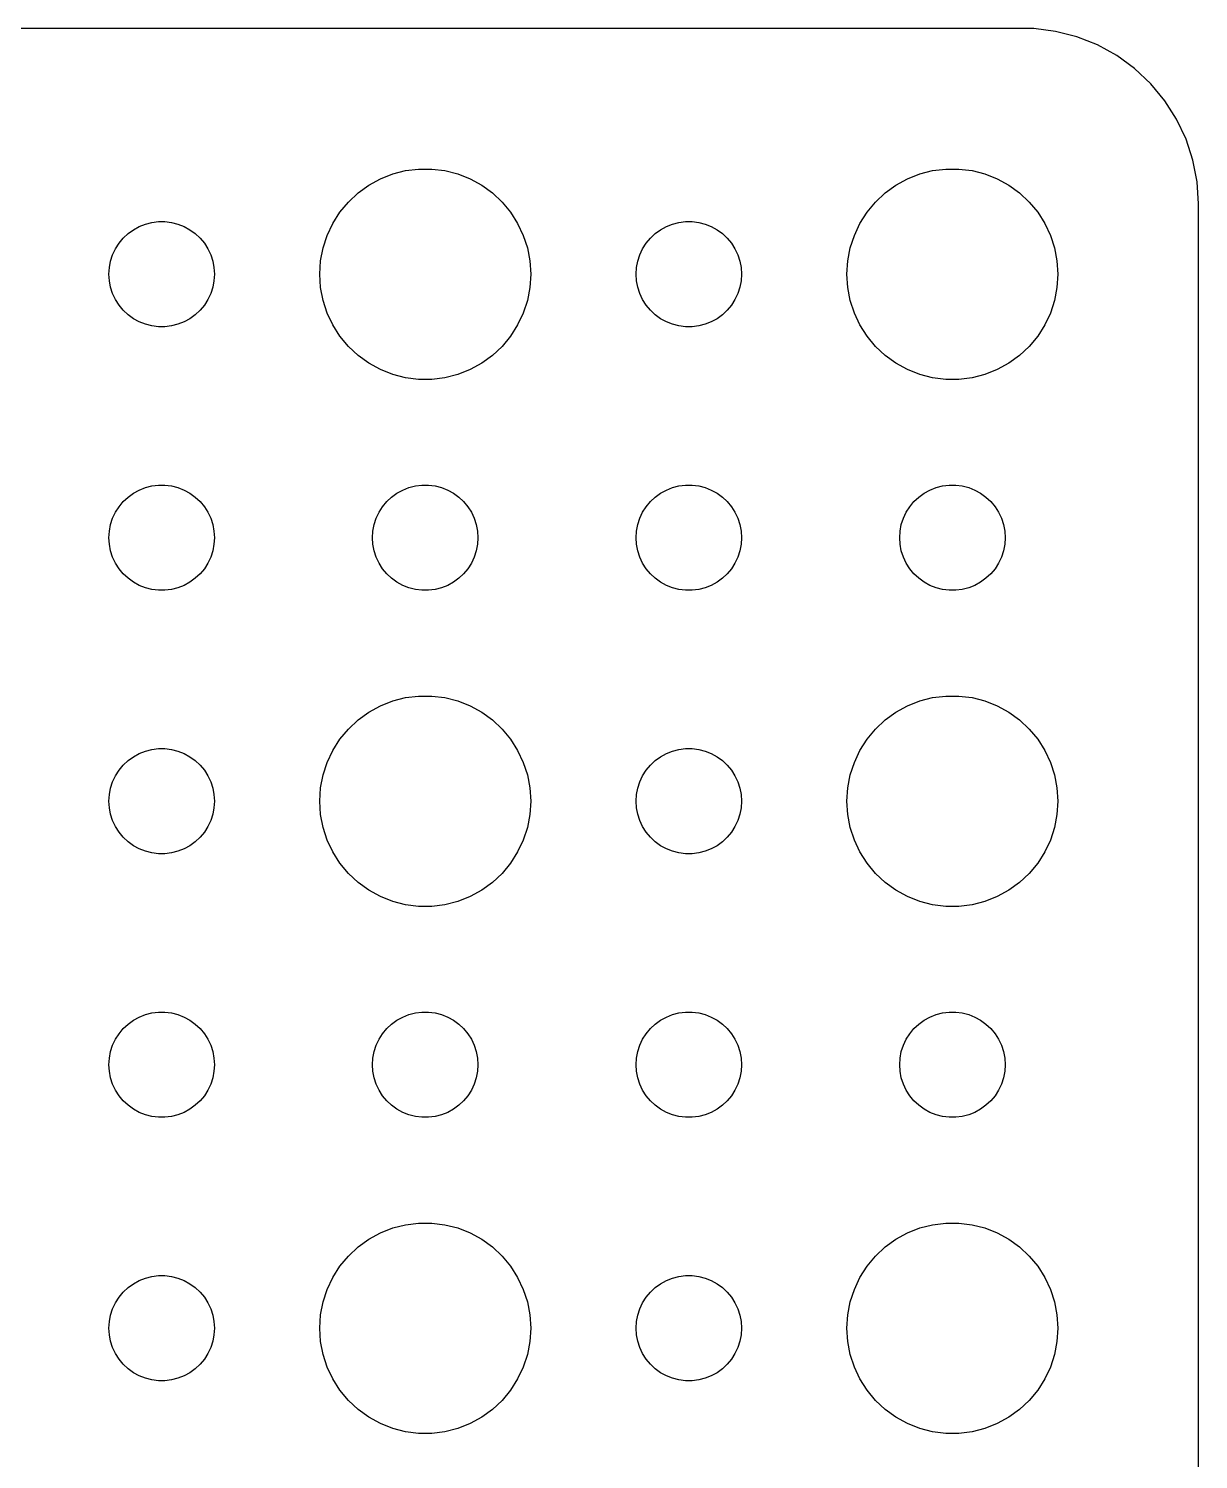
# Model space of a CAD drawing. Header units: metres. Extents: x -134 to 134, y -37 to 37.
# Drawn here: x 101.21 to 134.5, y -3.73 to 36.99 of the extents above; entities that cross this region are included whole.
import ezdxf

# ---------------------------------------------------------------- set-up
doc = ezdxf.new("R2010")
doc.units = ezdxf.units.M

msp = doc.modelspace()

# ---------------------------------------------------------------- linework, layer by layer
for p, q in [((129.814, 36.9901), (-129.814, 36.9901)), ((130.437, 36.9114), (129.814, 36.9901)), ((131.045, 36.7553), (130.437, 36.9114)), ((131.629, 36.5241), (131.045, 36.7553)), ((132.179, 36.2216), (131.629, 36.5241)), ((132.687, 35.8526), (132.179, 36.2216)), ((133.145, 35.4227), (132.687, 35.8526)), ((133.545, 34.9389), (133.145, 35.4227)), ((133.882, 34.4088), (133.545, 34.9389)), ((134.149, 33.8406), (133.882, 34.4088)), ((134.343, 33.2434), (134.149, 33.8406)), ((111.938, 32.9469), (112.312, 32.9941)), ((112.312, 32.9941), (112.688, 32.9941)), ((112.688, 32.9941), (113.062, 32.9469)), ((126.938, 32.9469), (127.312, 32.9941)), ((127.312, 32.9941), (127.688, 32.9941)), ((127.688, 32.9941), (128.062, 32.9469)), ((134.461, 32.6267), (134.343, 33.2434)), ((110.893, 32.533), (111.223, 32.7145)), ((111.223, 32.7145), (111.573, 32.8532)), ((111.573, 32.8532), (111.938, 32.9469)), ((113.062, 32.9469), (113.427, 32.8532)), ((113.427, 32.8532), (113.777, 32.7145)), ((113.777, 32.7145), (114.107, 32.533)), ((125.893, 32.533), (126.223, 32.7145)), ((126.223, 32.7145), (126.573, 32.8532)), ((126.573, 32.8532), (126.938, 32.9469)), ((128.062, 32.9469), (128.427, 32.8532)), ((128.427, 32.8532), (128.777, 32.7145)), ((128.777, 32.7145), (129.107, 32.533)), ((134.5, 32), (134.461, 32.6267)), ((110.313, 32.0536), (110.588, 32.3115)), ((110.588, 32.3115), (110.893, 32.533)), ((114.107, 32.533), (114.412, 32.3115)), ((114.412, 32.3115), (114.687, 32.0536)), ((125.313, 32.0536), (125.588, 32.3115)), ((125.588, 32.3115), (125.893, 32.533)), ((129.107, 32.533), (129.412, 32.3115)), ((129.412, 32.3115), (129.687, 32.0536)), ((110.073, 31.7634), (110.313, 32.0536)), ((114.687, 32.0536), (114.927, 31.7634)), ((125.073, 31.7634), (125.313, 32.0536)), ((129.687, 32.0536), (129.927, 31.7634)), ((134.5, -32), (134.5, 32)), ((104.361, 31.3572), (104.536, 31.4266)), ((104.536, 31.4266), (104.719, 31.4734)), ((104.719, 31.4734), (104.906, 31.497)), ((104.906, 31.497), (105.094, 31.497)), ((105.094, 31.497), (105.281, 31.4734)), ((105.281, 31.4734), (105.464, 31.4266)), ((105.464, 31.4266), (105.639, 31.3572)), ((109.711, 31.1044), (109.871, 31.4453)), ((109.871, 31.4453), (110.073, 31.7634)), ((114.927, 31.7634), (115.129, 31.4453)), ((115.129, 31.4453), (115.289, 31.1044)), ((119.361, 31.3572), (119.536, 31.4266)), ((119.536, 31.4266), (119.719, 31.4734)), ((119.719, 31.4734), (119.906, 31.497)), ((119.906, 31.497), (120.094, 31.497)), ((120.094, 31.497), (120.281, 31.4734)), ((120.281, 31.4734), (120.464, 31.4266)), ((120.464, 31.4266), (120.639, 31.3572)), ((124.711, 31.1044), (124.871, 31.4453)), ((124.871, 31.4453), (125.073, 31.7634)), ((129.927, 31.7634), (130.129, 31.4453)), ((130.129, 31.4453), (130.289, 31.1044)), ((103.786, 30.8817), (103.907, 31.0268)), ((103.907, 31.0268), (104.044, 31.1558)), ((104.044, 31.1558), (104.196, 31.2665)), ((104.196, 31.2665), (104.361, 31.3572)), ((105.639, 31.3572), (105.804, 31.2665)), ((105.804, 31.2665), (105.956, 31.1558)), ((105.956, 31.1558), (106.093, 31.0268)), ((106.093, 31.0268), (106.214, 30.8817)), ((109.594, 30.7461), (109.711, 31.1044)), ((115.289, 31.1044), (115.406, 30.7461)), ((118.786, 30.8817), (118.907, 31.0268)), ((118.907, 31.0268), (119.044, 31.1558)), ((119.044, 31.1558), (119.196, 31.2665)), ((119.196, 31.2665), (119.361, 31.3572)), ((120.639, 31.3572), (120.804, 31.2665)), ((120.804, 31.2665), (120.956, 31.1558)), ((120.956, 31.1558), (121.093, 31.0268)), ((121.093, 31.0268), (121.214, 30.8817)), ((124.594, 30.7461), (124.711, 31.1044)), ((130.289, 31.1044), (130.406, 30.7461)), ((103.547, 30.373), (103.605, 30.5522)), ((103.605, 30.5522), (103.686, 30.7226)), ((103.686, 30.7226), (103.786, 30.8817)), ((106.214, 30.8817), (106.314, 30.7226)), ((106.314, 30.7226), (106.395, 30.5522)), ((106.395, 30.5522), (106.453, 30.373)), ((109.524, 30.376), (109.594, 30.7461)), ((115.406, 30.7461), (115.476, 30.376)), ((118.547, 30.373), (118.605, 30.5522)), ((118.605, 30.5522), (118.686, 30.7226)), ((118.686, 30.7226), (118.786, 30.8817)), ((121.214, 30.8817), (121.314, 30.7226)), ((121.314, 30.7226), (121.395, 30.5522)), ((121.395, 30.5522), (121.453, 30.373)), ((124.524, 30.376), (124.594, 30.7461)), ((130.406, 30.7461), (130.476, 30.376)), ((103.5, 30), (103.512, 30.188)), ((103.512, 30.188), (103.547, 30.373)), ((106.453, 30.373), (106.488, 30.188)), ((106.488, 30.188), (106.5, 30)), ((109.5, 30), (109.524, 30.376)), ((115.476, 30.376), (115.5, 30)), ((118.5, 30), (118.512, 30.188)), ((118.512, 30.188), (118.547, 30.373)), ((121.453, 30.373), (121.488, 30.188)), ((121.488, 30.188), (121.5, 30)), ((124.5, 30), (124.524, 30.376)), ((130.476, 30.376), (130.5, 30)), ((103.512, 29.812), (103.5, 30)), ((103.547, 29.627), (103.512, 29.812)), ((106.488, 29.812), (106.453, 29.627)), ((106.5, 30), (106.488, 29.812)), ((109.524, 29.624), (109.5, 30)), ((115.5, 30), (115.476, 29.624)), ((118.512, 29.812), (118.5, 30)), ((118.547, 29.627), (118.512, 29.812)), ((121.488, 29.812), (121.453, 29.627)), ((121.5, 30), (121.488, 29.812)), ((124.524, 29.624), (124.5, 30)), ((130.5, 30), (130.476, 29.624)), ((103.605, 29.4478), (103.547, 29.627)), ((103.686, 29.2774), (103.605, 29.4478)), ((106.395, 29.4478), (106.314, 29.2774)), ((106.453, 29.627), (106.395, 29.4478)), ((109.594, 29.2539), (109.524, 29.624)), ((115.476, 29.624), (115.406, 29.2539)), ((118.605, 29.4478), (118.547, 29.627)), ((118.686, 29.2774), (118.605, 29.4478)), ((121.395, 29.4478), (121.314, 29.2774)), ((121.453, 29.627), (121.395, 29.4478)), ((124.594, 29.2539), (124.524, 29.624)), ((130.476, 29.624), (130.406, 29.2539)), ((103.786, 29.1183), (103.686, 29.2774)), ((103.907, 28.9732), (103.786, 29.1183)), ((104.044, 28.8442), (103.907, 28.9732)), ((106.093, 28.9732), (105.956, 28.8442)), ((106.214, 29.1183), (106.093, 28.9732)), ((106.314, 29.2774), (106.214, 29.1183)), ((109.711, 28.8956), (109.594, 29.2539)), ((115.406, 29.2539), (115.289, 28.8956)), ((118.786, 29.1183), (118.686, 29.2774)), ((118.907, 28.9732), (118.786, 29.1183)), ((119.044, 28.8442), (118.907, 28.9732)), ((121.093, 28.9732), (120.956, 28.8442)), ((121.214, 29.1183), (121.093, 28.9732)), ((121.314, 29.2774), (121.214, 29.1183)), ((124.711, 28.8956), (124.594, 29.2539)), ((130.406, 29.2539), (130.289, 28.8956)), ((104.196, 28.7335), (104.044, 28.8442)), ((104.361, 28.6427), (104.196, 28.7335)), ((104.536, 28.5734), (104.361, 28.6427)), ((104.719, 28.5266), (104.536, 28.5734)), ((104.906, 28.503), (104.719, 28.5266)), ((105.281, 28.5266), (105.094, 28.503)), ((105.464, 28.5734), (105.281, 28.5266)), ((105.639, 28.6427), (105.464, 28.5734)), ((105.804, 28.7335), (105.639, 28.6427)), ((105.956, 28.8442), (105.804, 28.7335)), ((109.871, 28.5547), (109.711, 28.8956)), ((110.073, 28.2366), (109.871, 28.5547)), ((115.129, 28.5547), (114.927, 28.2366)), ((115.289, 28.8956), (115.129, 28.5547)), ((119.196, 28.7335), (119.044, 28.8442)), ((119.361, 28.6427), (119.196, 28.7335)), ((119.536, 28.5734), (119.361, 28.6427)), ((119.719, 28.5266), (119.536, 28.5734)), ((119.906, 28.503), (119.719, 28.5266)), ((120.281, 28.5266), (120.094, 28.503)), ((120.464, 28.5734), (120.281, 28.5266)), ((120.639, 28.6427), (120.464, 28.5734)), ((120.804, 28.7335), (120.639, 28.6427)), ((120.956, 28.8442), (120.804, 28.7335)), ((124.871, 28.5547), (124.711, 28.8956)), ((125.073, 28.2366), (124.871, 28.5547)), ((130.129, 28.5547), (129.927, 28.2366)), ((130.289, 28.8956), (130.129, 28.5547)), ((105.094, 28.503), (104.906, 28.503)), ((110.313, 27.9464), (110.073, 28.2366)), ((114.927, 28.2366), (114.687, 27.9464)), ((120.094, 28.503), (119.906, 28.503)), ((125.313, 27.9464), (125.073, 28.2366)), ((129.927, 28.2366), (129.687, 27.9464)), ((110.588, 27.6884), (110.313, 27.9464)), ((114.687, 27.9464), (114.412, 27.6884)), ((125.588, 27.6884), (125.313, 27.9464)), ((129.687, 27.9464), (129.412, 27.6884)), ((110.893, 27.467), (110.588, 27.6884)), ((111.223, 27.2855), (110.893, 27.467)), ((111.573, 27.1468), (111.223, 27.2855)), ((113.777, 27.2855), (113.427, 27.1468)), ((114.107, 27.467), (113.777, 27.2855)), ((114.412, 27.6884), (114.107, 27.467)), ((125.893, 27.467), (125.588, 27.6884)), ((126.223, 27.2855), (125.893, 27.467)), ((126.573, 27.1468), (126.223, 27.2855)), ((128.777, 27.2855), (128.427, 27.1468)), ((129.107, 27.467), (128.777, 27.2855)), ((129.412, 27.6884), (129.107, 27.467)), ((111.938, 27.0531), (111.573, 27.1468)), ((112.312, 27.0059), (111.938, 27.0531)), ((112.688, 27.0059), (112.312, 27.0059)), ((113.062, 27.0531), (112.688, 27.0059)), ((113.427, 27.1468), (113.062, 27.0531)), ((126.938, 27.0531), (126.573, 27.1468)), ((127.312, 27.0059), (126.938, 27.0531)), ((127.688, 27.0059), (127.312, 27.0059)), ((128.062, 27.0531), (127.688, 27.0059)), ((128.427, 27.1468), (128.062, 27.0531)), ((103.907, 23.5268), (104.044, 23.6558)), ((104.044, 23.6558), (104.196, 23.7665)), ((104.196, 23.7665), (104.361, 23.8572)), ((104.361, 23.8572), (104.536, 23.9266)), ((104.536, 23.9266), (104.719, 23.9734)), ((104.719, 23.9734), (104.906, 23.997)), ((104.906, 23.997), (105.094, 23.997)), ((105.094, 23.997), (105.281, 23.9734)), ((105.281, 23.9734), (105.464, 23.9266)), ((105.464, 23.9266), (105.639, 23.8572)), ((105.639, 23.8572), (105.804, 23.7665)), ((105.804, 23.7665), (105.956, 23.6558)), ((105.956, 23.6558), (106.093, 23.5268)), ((111.407, 23.5268), (111.544, 23.6558)), ((111.544, 23.6558), (111.696, 23.7665)), ((111.696, 23.7665), (111.861, 23.8572)), ((111.861, 23.8572), (112.036, 23.9266)), ((112.036, 23.9266), (112.219, 23.9734)), ((112.219, 23.9734), (112.406, 23.997)), ((112.406, 23.997), (112.594, 23.997)), ((112.594, 23.997), (112.781, 23.9734)), ((112.781, 23.9734), (112.964, 23.9266)), ((112.964, 23.9266), (113.139, 23.8572)), ((113.139, 23.8572), (113.304, 23.7665)), ((113.304, 23.7665), (113.456, 23.6558)), ((113.456, 23.6558), (113.593, 23.5268)), ((118.907, 23.5268), (119.044, 23.6558)), ((119.044, 23.6558), (119.196, 23.7665)), ((119.196, 23.7665), (119.361, 23.8572)), ((119.361, 23.8572), (119.536, 23.9266)), ((119.536, 23.9266), (119.719, 23.9734)), ((119.719, 23.9734), (119.906, 23.997)), ((119.906, 23.997), (120.094, 23.997)), ((120.094, 23.997), (120.281, 23.9734)), ((120.281, 23.9734), (120.464, 23.9266)), ((120.464, 23.9266), (120.639, 23.8572)), ((120.639, 23.8572), (120.804, 23.7665)), ((120.804, 23.7665), (120.956, 23.6558)), ((120.956, 23.6558), (121.093, 23.5268)), ((126.407, 23.5268), (126.544, 23.6558)), ((126.544, 23.6558), (126.696, 23.7665)), ((126.696, 23.7665), (126.861, 23.8572)), ((126.861, 23.8572), (127.036, 23.9266)), ((127.036, 23.9266), (127.219, 23.9734)), ((127.219, 23.9734), (127.406, 23.997)), ((127.406, 23.997), (127.594, 23.997)), ((127.594, 23.997), (127.781, 23.9734)), ((127.781, 23.9734), (127.964, 23.9266)), ((127.964, 23.9266), (128.139, 23.8572)), ((128.139, 23.8572), (128.304, 23.7665)), ((128.304, 23.7665), (128.456, 23.6558)), ((128.456, 23.6558), (128.593, 23.5268)), ((103.605, 23.0522), (103.686, 23.2226)), ((103.686, 23.2226), (103.786, 23.3817)), ((103.786, 23.3817), (103.907, 23.5268)), ((106.093, 23.5268), (106.214, 23.3817)), ((106.214, 23.3817), (106.314, 23.2226)), ((106.314, 23.2226), (106.395, 23.0522)), ((111.105, 23.0522), (111.186, 23.2226)), ((111.186, 23.2226), (111.286, 23.3817)), ((111.286, 23.3817), (111.407, 23.5268)), ((113.593, 23.5268), (113.714, 23.3817)), ((113.714, 23.3817), (113.814, 23.2226)), ((113.814, 23.2226), (113.895, 23.0522)), ((118.605, 23.0522), (118.686, 23.2226)), ((118.686, 23.2226), (118.786, 23.3817)), ((118.786, 23.3817), (118.907, 23.5268)), ((121.093, 23.5268), (121.214, 23.3817)), ((121.214, 23.3817), (121.314, 23.2226)), ((121.314, 23.2226), (121.395, 23.0522)), ((126.105, 23.0522), (126.186, 23.2226)), ((126.186, 23.2226), (126.286, 23.3817)), ((126.286, 23.3817), (126.407, 23.5268)), ((128.593, 23.5268), (128.714, 23.3817)), ((128.714, 23.3817), (128.814, 23.2226)), ((128.814, 23.2226), (128.895, 23.0522)), ((103.512, 22.688), (103.547, 22.873)), ((103.547, 22.873), (103.605, 23.0522)), ((106.395, 23.0522), (106.453, 22.873)), ((106.453, 22.873), (106.488, 22.688)), ((111.012, 22.688), (111.047, 22.873)), ((111.047, 22.873), (111.105, 23.0522)), ((113.895, 23.0522), (113.953, 22.873)), ((113.953, 22.873), (113.988, 22.688)), ((118.512, 22.688), (118.547, 22.873)), ((118.547, 22.873), (118.605, 23.0522)), ((121.395, 23.0522), (121.453, 22.873)), ((121.453, 22.873), (121.488, 22.688)), ((126.012, 22.688), (126.047, 22.873)), ((126.047, 22.873), (126.105, 23.0522)), ((128.895, 23.0522), (128.953, 22.873)), ((128.953, 22.873), (128.988, 22.688)), ((103.5, 22.5), (103.512, 22.688)), ((103.512, 22.312), (103.5, 22.5)), ((106.488, 22.688), (106.5, 22.5)), ((106.5, 22.5), (106.488, 22.312)), ((111, 22.5), (111.012, 22.688)), ((111.012, 22.312), (111, 22.5)), ((113.988, 22.688), (114, 22.5)), ((114, 22.5), (113.988, 22.312)), ((118.5, 22.5), (118.512, 22.688)), ((118.512, 22.312), (118.5, 22.5)), ((121.488, 22.688), (121.5, 22.5)), ((121.5, 22.5), (121.488, 22.312)), ((126, 22.5), (126.012, 22.688)), ((126.012, 22.312), (126, 22.5)), ((128.988, 22.688), (129, 22.5)), ((129, 22.5), (128.988, 22.312)), ((103.547, 22.127), (103.512, 22.312)), ((103.605, 21.9478), (103.547, 22.127)), ((106.453, 22.127), (106.395, 21.9478)), ((106.488, 22.312), (106.453, 22.127)), ((111.047, 22.127), (111.012, 22.312)), ((111.105, 21.9478), (111.047, 22.127)), ((113.953, 22.127), (113.895, 21.9478)), ((113.988, 22.312), (113.953, 22.127)), ((118.547, 22.127), (118.512, 22.312)), ((118.605, 21.9478), (118.547, 22.127)), ((121.453, 22.127), (121.395, 21.9478)), ((121.488, 22.312), (121.453, 22.127)), ((126.047, 22.127), (126.012, 22.312)), ((126.105, 21.9478), (126.047, 22.127)), ((128.953, 22.127), (128.895, 21.9478)), ((128.988, 22.312), (128.953, 22.127)), ((103.686, 21.7774), (103.605, 21.9478)), ((103.786, 21.6183), (103.686, 21.7774)), ((103.907, 21.4732), (103.786, 21.6183)), ((106.214, 21.6183), (106.093, 21.4732)), ((106.314, 21.7774), (106.214, 21.6183)), ((106.395, 21.9478), (106.314, 21.7774)), ((111.186, 21.7774), (111.105, 21.9478)), ((111.286, 21.6183), (111.186, 21.7774)), ((111.407, 21.4732), (111.286, 21.6183)), ((113.714, 21.6183), (113.593, 21.4732)), ((113.814, 21.7774), (113.714, 21.6183)), ((113.895, 21.9478), (113.814, 21.7774)), ((118.686, 21.7774), (118.605, 21.9478)), ((118.786, 21.6183), (118.686, 21.7774)), ((118.907, 21.4732), (118.786, 21.6183)), ((121.214, 21.6183), (121.093, 21.4732)), ((121.314, 21.7774), (121.214, 21.6183)), ((121.395, 21.9478), (121.314, 21.7774)), ((126.186, 21.7774), (126.105, 21.9478)), ((126.286, 21.6183), (126.186, 21.7774)), ((126.407, 21.4732), (126.286, 21.6183)), ((128.714, 21.6183), (128.593, 21.4732)), ((128.814, 21.7774), (128.714, 21.6183)), ((128.895, 21.9478), (128.814, 21.7774)), ((104.044, 21.3442), (103.907, 21.4732)), ((104.196, 21.2335), (104.044, 21.3442)), ((104.361, 21.1427), (104.196, 21.2335)), ((105.804, 21.2335), (105.639, 21.1427)), ((105.956, 21.3442), (105.804, 21.2335)), ((106.093, 21.4732), (105.956, 21.3442)), ((111.544, 21.3442), (111.407, 21.4732)), ((111.696, 21.2335), (111.544, 21.3442)), ((111.861, 21.1427), (111.696, 21.2335)), ((113.304, 21.2335), (113.139, 21.1427)), ((113.456, 21.3442), (113.304, 21.2335)), ((113.593, 21.4732), (113.456, 21.3442)), ((119.044, 21.3442), (118.907, 21.4732)), ((119.196, 21.2335), (119.044, 21.3442)), ((119.361, 21.1427), (119.196, 21.2335)), ((120.804, 21.2335), (120.639, 21.1427)), ((120.956, 21.3442), (120.804, 21.2335)), ((121.093, 21.4732), (120.956, 21.3442)), ((126.544, 21.3442), (126.407, 21.4732)), ((126.696, 21.2335), (126.544, 21.3442)), ((126.861, 21.1427), (126.696, 21.2335)), ((128.304, 21.2335), (128.139, 21.1427)), ((128.456, 21.3442), (128.304, 21.2335)), ((128.593, 21.4732), (128.456, 21.3442)), ((104.536, 21.0734), (104.361, 21.1427)), ((104.719, 21.0266), (104.536, 21.0734)), ((104.906, 21.003), (104.719, 21.0266)), ((105.094, 21.003), (104.906, 21.003)), ((105.281, 21.0266), (105.094, 21.003)), ((105.464, 21.0734), (105.281, 21.0266)), ((105.639, 21.1427), (105.464, 21.0734)), ((112.036, 21.0734), (111.861, 21.1427)), ((112.219, 21.0266), (112.036, 21.0734)), ((112.406, 21.003), (112.219, 21.0266)), ((112.594, 21.003), (112.406, 21.003)), ((112.781, 21.0266), (112.594, 21.003)), ((112.964, 21.0734), (112.781, 21.0266)), ((113.139, 21.1427), (112.964, 21.0734)), ((119.536, 21.0734), (119.361, 21.1427)), ((119.719, 21.0266), (119.536, 21.0734)), ((119.906, 21.003), (119.719, 21.0266)), ((120.094, 21.003), (119.906, 21.003)), ((120.281, 21.0266), (120.094, 21.003)), ((120.464, 21.0734), (120.281, 21.0266)), ((120.639, 21.1427), (120.464, 21.0734)), ((127.036, 21.0734), (126.861, 21.1427)), ((127.219, 21.0266), (127.036, 21.0734)), ((127.406, 21.003), (127.219, 21.0266)), ((127.594, 21.003), (127.406, 21.003)), ((127.781, 21.0266), (127.594, 21.003)), ((127.964, 21.0734), (127.781, 21.0266)), ((128.139, 21.1427), (127.964, 21.0734)), ((111.573, 17.8532), (111.938, 17.9469)), ((111.938, 17.9469), (112.312, 17.9941)), ((112.312, 17.9941), (112.688, 17.9941)), ((112.688, 17.9941), (113.062, 17.9469)), ((113.062, 17.9469), (113.427, 17.8532)), ((126.573, 17.8532), (126.938, 17.9469)), ((126.938, 17.9469), (127.312, 17.9941)), ((127.312, 17.9941), (127.688, 17.9941)), ((127.688, 17.9941), (128.062, 17.9469)), ((128.062, 17.9469), (128.427, 17.8532)), ((110.588, 17.3115), (110.893, 17.533)), ((110.893, 17.533), (111.223, 17.7145)), ((111.223, 17.7145), (111.573, 17.8532)), ((113.427, 17.8532), (113.777, 17.7145)), ((113.777, 17.7145), (114.107, 17.533)), ((114.107, 17.533), (114.412, 17.3115)), ((125.588, 17.3115), (125.893, 17.533)), ((125.893, 17.533), (126.223, 17.7145)), ((126.223, 17.7145), (126.573, 17.8532)), ((128.427, 17.8532), (128.777, 17.7145)), ((128.777, 17.7145), (129.107, 17.533)), ((129.107, 17.533), (129.412, 17.3115)), ((110.313, 17.0536), (110.588, 17.3115)), ((114.412, 17.3115), (114.687, 17.0536)), ((125.313, 17.0536), (125.588, 17.3115)), ((129.412, 17.3115), (129.687, 17.0536)), ((109.871, 16.4453), (110.073, 16.7634)), ((110.073, 16.7634), (110.313, 17.0536)), ((114.687, 17.0536), (114.927, 16.7634)), ((114.927, 16.7634), (115.129, 16.4453)), ((124.871, 16.4453), (125.073, 16.7634)), ((125.073, 16.7634), (125.313, 17.0536)), ((129.687, 17.0536), (129.927, 16.7634)), ((129.927, 16.7634), (130.129, 16.4453)), ((104.196, 16.2665), (104.361, 16.3572)), ((104.361, 16.3572), (104.536, 16.4266)), ((104.536, 16.4266), (104.719, 16.4734)), ((104.719, 16.4734), (104.906, 16.497)), ((104.906, 16.497), (105.094, 16.497)), ((105.094, 16.497), (105.281, 16.4734)), ((105.281, 16.4734), (105.464, 16.4266)), ((105.464, 16.4266), (105.639, 16.3572)), ((105.639, 16.3572), (105.804, 16.2665)), ((109.711, 16.1044), (109.871, 16.4453)), ((115.129, 16.4453), (115.289, 16.1044)), ((119.196, 16.2665), (119.361, 16.3572)), ((119.361, 16.3572), (119.536, 16.4266)), ((119.536, 16.4266), (119.719, 16.4734)), ((119.719, 16.4734), (119.906, 16.497)), ((119.906, 16.497), (120.094, 16.497)), ((120.094, 16.497), (120.281, 16.4734)), ((120.281, 16.4734), (120.464, 16.4266)), ((120.464, 16.4266), (120.639, 16.3572)), ((120.639, 16.3572), (120.804, 16.2665)), ((124.711, 16.1044), (124.871, 16.4453)), ((130.129, 16.4453), (130.289, 16.1044)), ((103.786, 15.8817), (103.907, 16.0268)), ((103.907, 16.0268), (104.044, 16.1558)), ((104.044, 16.1558), (104.196, 16.2665)), ((105.804, 16.2665), (105.956, 16.1558)), ((105.956, 16.1558), (106.093, 16.0268)), ((106.093, 16.0268), (106.214, 15.8817)), ((109.594, 15.7461), (109.711, 16.1044)), ((115.289, 16.1044), (115.406, 15.7461)), ((118.786, 15.8817), (118.907, 16.0268)), ((118.907, 16.0268), (119.044, 16.1558)), ((119.044, 16.1558), (119.196, 16.2665)), ((120.804, 16.2665), (120.956, 16.1558)), ((120.956, 16.1558), (121.093, 16.0268)), ((121.093, 16.0268), (121.214, 15.8817)), ((124.594, 15.7461), (124.711, 16.1044)), ((130.289, 16.1044), (130.406, 15.7461)), ((103.547, 15.373), (103.605, 15.5522)), ((103.605, 15.5522), (103.686, 15.7226)), ((103.686, 15.7226), (103.786, 15.8817)), ((106.214, 15.8817), (106.314, 15.7226)), ((106.314, 15.7226), (106.395, 15.5522)), ((106.395, 15.5522), (106.453, 15.373)), ((109.524, 15.376), (109.594, 15.7461)), ((115.406, 15.7461), (115.476, 15.376)), ((118.547, 15.373), (118.605, 15.5522)), ((118.605, 15.5522), (118.686, 15.7226)), ((118.686, 15.7226), (118.786, 15.8817)), ((121.214, 15.8817), (121.314, 15.7226)), ((121.314, 15.7226), (121.395, 15.5522)), ((121.395, 15.5522), (121.453, 15.373)), ((124.524, 15.376), (124.594, 15.7461)), ((130.406, 15.7461), (130.476, 15.376)), ((103.5, 15), (103.512, 15.188)), ((103.512, 15.188), (103.547, 15.373)), ((106.453, 15.373), (106.488, 15.188)), ((106.488, 15.188), (106.5, 15)), ((109.5, 15), (109.524, 15.376)), ((115.476, 15.376), (115.5, 15)), ((118.5, 15), (118.512, 15.188)), ((118.512, 15.188), (118.547, 15.373)), ((121.453, 15.373), (121.488, 15.188)), ((121.488, 15.188), (121.5, 15)), ((124.5, 15), (124.524, 15.376)), ((130.476, 15.376), (130.5, 15)), ((103.512, 14.812), (103.5, 15)), ((103.547, 14.627), (103.512, 14.812)), ((106.488, 14.812), (106.453, 14.627)), ((106.5, 15), (106.488, 14.812)), ((109.524, 14.624), (109.5, 15)), ((115.5, 15), (115.476, 14.624)), ((118.512, 14.812), (118.5, 15)), ((118.547, 14.627), (118.512, 14.812)), ((121.488, 14.812), (121.453, 14.627)), ((121.5, 15), (121.488, 14.812)), ((124.524, 14.624), (124.5, 15)), ((130.5, 15), (130.476, 14.624)), ((103.605, 14.4478), (103.547, 14.627)), ((103.686, 14.2774), (103.605, 14.4478)), ((103.786, 14.1183), (103.686, 14.2774)), ((106.314, 14.2774), (106.214, 14.1183)), ((106.395, 14.4478), (106.314, 14.2774)), ((106.453, 14.627), (106.395, 14.4478)), ((109.594, 14.2539), (109.524, 14.624)), ((109.711, 13.8956), (109.594, 14.2539)), ((115.406, 14.2539), (115.289, 13.8956)), ((115.476, 14.624), (115.406, 14.2539)), ((118.605, 14.4478), (118.547, 14.627)), ((118.686, 14.2774), (118.605, 14.4478)), ((118.786, 14.1183), (118.686, 14.2774)), ((121.314, 14.2774), (121.214, 14.1183)), ((121.395, 14.4478), (121.314, 14.2774)), ((121.453, 14.627), (121.395, 14.4478)), ((124.594, 14.2539), (124.524, 14.624)), ((124.711, 13.8956), (124.594, 14.2539)), ((130.406, 14.2539), (130.289, 13.8956)), ((130.476, 14.624), (130.406, 14.2539)), ((103.907, 13.9732), (103.786, 14.1183)), ((104.044, 13.8442), (103.907, 13.9732)), ((106.093, 13.9732), (105.956, 13.8442)), ((106.214, 14.1183), (106.093, 13.9732)), ((109.871, 13.5547), (109.711, 13.8956)), ((115.289, 13.8956), (115.129, 13.5547)), ((118.907, 13.9732), (118.786, 14.1183)), ((119.044, 13.8442), (118.907, 13.9732)), ((121.093, 13.9732), (120.956, 13.8442)), ((121.214, 14.1183), (121.093, 13.9732)), ((124.871, 13.5547), (124.711, 13.8956)), ((130.289, 13.8956), (130.129, 13.5547)), ((104.196, 13.7335), (104.044, 13.8442)), ((104.361, 13.6427), (104.196, 13.7335)), ((104.536, 13.5734), (104.361, 13.6427)), ((104.719, 13.5266), (104.536, 13.5734)), ((104.906, 13.5029), (104.719, 13.5266)), ((105.094, 13.5029), (104.906, 13.5029)), ((105.281, 13.5266), (105.094, 13.5029)), ((105.464, 13.5734), (105.281, 13.5266)), ((105.639, 13.6427), (105.464, 13.5734)), ((105.804, 13.7335), (105.639, 13.6427)), ((105.956, 13.8442), (105.804, 13.7335)), ((110.073, 13.2366), (109.871, 13.5547)), ((115.129, 13.5547), (114.927, 13.2366)), ((119.196, 13.7335), (119.044, 13.8442)), ((119.361, 13.6427), (119.196, 13.7335)), ((119.536, 13.5734), (119.361, 13.6427)), ((119.719, 13.5266), (119.536, 13.5734)), ((119.906, 13.5029), (119.719, 13.5266)), ((120.094, 13.5029), (119.906, 13.5029)), ((120.281, 13.5266), (120.094, 13.5029)), ((120.464, 13.5734), (120.281, 13.5266)), ((120.639, 13.6427), (120.464, 13.5734)), ((120.804, 13.7335), (120.639, 13.6427)), ((120.956, 13.8442), (120.804, 13.7335)), ((125.073, 13.2366), (124.871, 13.5547)), ((130.129, 13.5547), (129.927, 13.2366)), ((110.313, 12.9464), (110.073, 13.2366)), ((114.927, 13.2366), (114.687, 12.9464)), ((125.313, 12.9464), (125.073, 13.2366)), ((129.927, 13.2366), (129.687, 12.9464)), ((110.588, 12.6884), (110.313, 12.9464)), ((110.893, 12.467), (110.588, 12.6884)), ((114.412, 12.6884), (114.107, 12.467)), ((114.687, 12.9464), (114.412, 12.6884)), ((125.588, 12.6884), (125.313, 12.9464)), ((125.893, 12.467), (125.588, 12.6884)), ((129.412, 12.6884), (129.107, 12.467)), ((129.687, 12.9464), (129.412, 12.6884)), ((111.223, 12.2855), (110.893, 12.467)), ((111.573, 12.1468), (111.223, 12.2855)), ((113.777, 12.2855), (113.427, 12.1468)), ((114.107, 12.467), (113.777, 12.2855)), ((126.223, 12.2855), (125.893, 12.467)), ((126.573, 12.1468), (126.223, 12.2855)), ((128.777, 12.2855), (128.427, 12.1468)), ((129.107, 12.467), (128.777, 12.2855)), ((111.938, 12.0531), (111.573, 12.1468)), ((112.312, 12.0059), (111.938, 12.0531)), ((112.688, 12.0059), (112.312, 12.0059)), ((113.062, 12.0531), (112.688, 12.0059)), ((113.427, 12.1468), (113.062, 12.0531)), ((126.938, 12.0531), (126.573, 12.1468)), ((127.312, 12.0059), (126.938, 12.0531)), ((127.688, 12.0059), (127.312, 12.0059)), ((128.062, 12.0531), (127.688, 12.0059)), ((128.427, 12.1468), (128.062, 12.0531)), ((104.536, 8.92657), (104.719, 8.97342)), ((104.719, 8.97342), (104.906, 8.99704)), ((104.906, 8.99704), (105.094, 8.99704)), ((105.094, 8.99704), (105.281, 8.97342)), ((105.281, 8.97342), (105.464, 8.92657)), ((112.036, 8.92657), (112.219, 8.97342)), ((112.219, 8.97342), (112.406, 8.99704)), ((112.406, 8.99704), (112.594, 8.99704)), ((112.594, 8.99704), (112.781, 8.97342)), ((112.781, 8.97342), (112.964, 8.92657)), ((119.536, 8.92657), (119.719, 8.97342)), ((119.719, 8.97342), (119.906, 8.99704)), ((119.906, 8.99704), (120.094, 8.99704)), ((120.094, 8.99704), (120.281, 8.97342)), ((120.281, 8.97342), (120.464, 8.92657)), ((127.036, 8.92657), (127.219, 8.97342)), ((127.219, 8.97342), (127.406, 8.99704)), ((127.406, 8.99704), (127.594, 8.99704)), ((127.594, 8.99704), (127.781, 8.97342)), ((127.781, 8.97342), (127.964, 8.92657)), ((103.907, 8.52681), (104.044, 8.65576)), ((104.044, 8.65576), (104.196, 8.76648)), ((104.196, 8.76648), (104.361, 8.85724)), ((104.361, 8.85724), (104.536, 8.92657)), ((105.464, 8.92657), (105.639, 8.85724)), ((105.639, 8.85724), (105.804, 8.76648)), ((105.804, 8.76648), (105.956, 8.65576)), ((105.956, 8.65576), (106.093, 8.52681)), ((111.407, 8.52681), (111.544, 8.65576)), ((111.544, 8.65576), (111.696, 8.76648)), ((111.696, 8.76648), (111.861, 8.85724)), ((111.861, 8.85724), (112.036, 8.92657)), ((112.964, 8.92657), (113.139, 8.85724)), ((113.139, 8.85724), (113.304, 8.76648)), ((113.304, 8.76648), (113.456, 8.65576)), ((113.456, 8.65576), (113.593, 8.52681)), ((118.907, 8.52681), (119.044, 8.65576)), ((119.044, 8.65576), (119.196, 8.76648)), ((119.196, 8.76648), (119.361, 8.85724)), ((119.361, 8.85724), (119.536, 8.92657)), ((120.464, 8.92657), (120.639, 8.85724)), ((120.639, 8.85724), (120.804, 8.76648)), ((120.804, 8.76648), (120.956, 8.65576)), ((120.956, 8.65576), (121.093, 8.52681)), ((126.407, 8.52681), (126.544, 8.65576)), ((126.544, 8.65576), (126.696, 8.76648)), ((126.696, 8.76648), (126.861, 8.85724)), ((126.861, 8.85724), (127.036, 8.92657)), ((127.964, 8.92657), (128.139, 8.85724)), ((128.139, 8.85724), (128.304, 8.76648)), ((128.304, 8.76648), (128.456, 8.65576)), ((128.456, 8.65576), (128.593, 8.52681)), ((103.605, 8.05219), (103.686, 8.22263)), ((103.686, 8.22263), (103.786, 8.38167)), ((103.786, 8.38167), (103.907, 8.52681)), ((106.093, 8.52681), (106.214, 8.38167)), ((106.214, 8.38167), (106.314, 8.22263)), ((106.314, 8.22263), (106.395, 8.05219)), ((111.105, 8.05219), (111.186, 8.22263)), ((111.186, 8.22263), (111.286, 8.38167)), ((111.286, 8.38167), (111.407, 8.52681)), ((113.593, 8.52681), (113.714, 8.38167)), ((113.714, 8.38167), (113.814, 8.22263)), ((113.814, 8.22263), (113.895, 8.05219)), ((118.605, 8.05219), (118.686, 8.22263)), ((118.686, 8.22263), (118.786, 8.38167)), ((118.786, 8.38167), (118.907, 8.52681)), ((121.093, 8.52681), (121.214, 8.38167)), ((121.214, 8.38167), (121.314, 8.22263)), ((121.314, 8.22263), (121.395, 8.05219)), ((126.105, 8.05219), (126.186, 8.22263)), ((126.186, 8.22263), (126.286, 8.38167)), ((126.286, 8.38167), (126.407, 8.52681)), ((128.593, 8.52681), (128.714, 8.38167)), ((128.714, 8.38167), (128.814, 8.22263)), ((128.814, 8.22263), (128.895, 8.05219)), ((103.512, 7.68799), (103.547, 7.87303)), ((103.547, 7.87303), (103.605, 8.05219)), ((106.395, 8.05219), (106.453, 7.87303)), ((106.453, 7.87303), (106.488, 7.68799)), ((111.012, 7.68799), (111.047, 7.87303)), ((111.047, 7.87303), (111.105, 8.05219)), ((113.895, 8.05219), (113.953, 7.87303)), ((113.953, 7.87303), (113.988, 7.68799)), ((118.512, 7.68799), (118.547, 7.87303)), ((118.547, 7.87303), (118.605, 8.05219)), ((121.395, 8.05219), (121.453, 7.87303)), ((121.453, 7.87303), (121.488, 7.68799)), ((126.012, 7.68799), (126.047, 7.87303)), ((126.047, 7.87303), (126.105, 8.05219)), ((128.895, 8.05219), (128.953, 7.87303)), ((128.953, 7.87303), (128.988, 7.68799)), ((103.5, 7.5), (103.512, 7.68799)), ((103.512, 7.312), (103.5, 7.5)), ((106.488, 7.68799), (106.5, 7.5)), ((106.5, 7.5), (106.488, 7.312)), ((111, 7.5), (111.012, 7.68799)), ((111.012, 7.312), (111, 7.5)), ((113.988, 7.68799), (114, 7.5)), ((114, 7.5), (113.988, 7.312)), ((118.5, 7.5), (118.512, 7.68799)), ((118.512, 7.312), (118.5, 7.5)), ((121.488, 7.68799), (121.5, 7.5)), ((121.5, 7.5), (121.488, 7.312)), ((126, 7.5), (126.012, 7.68799)), ((126.012, 7.312), (126, 7.5)), ((128.988, 7.68799), (129, 7.5)), ((129, 7.5), (128.988, 7.312)), ((103.547, 7.12695), (103.512, 7.312)), ((103.605, 6.9478), (103.547, 7.12695)), ((103.686, 6.77736), (103.605, 6.9478)), ((106.395, 6.9478), (106.314, 6.77736)), ((106.453, 7.12695), (106.395, 6.9478)), ((106.488, 7.312), (106.453, 7.12695)), ((111.047, 7.12695), (111.012, 7.312)), ((111.105, 6.9478), (111.047, 7.12695)), ((111.186, 6.77736), (111.105, 6.9478)), ((113.895, 6.9478), (113.814, 6.77736)), ((113.953, 7.12695), (113.895, 6.9478)), ((113.988, 7.312), (113.953, 7.12695)), ((118.547, 7.12695), (118.512, 7.312)), ((118.605, 6.9478), (118.547, 7.12695)), ((118.686, 6.77736), (118.605, 6.9478)), ((121.395, 6.9478), (121.314, 6.77736)), ((121.453, 7.12695), (121.395, 6.9478)), ((121.488, 7.312), (121.453, 7.12695)), ((126.047, 7.12695), (126.012, 7.312)), ((126.105, 6.9478), (126.047, 7.12695)), ((126.186, 6.77736), (126.105, 6.9478)), ((128.895, 6.9478), (128.814, 6.77736)), ((128.953, 7.12695), (128.895, 6.9478)), ((128.988, 7.312), (128.953, 7.12695)), ((103.786, 6.61832), (103.686, 6.77736)), ((103.907, 6.47318), (103.786, 6.61832)), ((106.214, 6.61832), (106.093, 6.47318)), ((106.314, 6.77736), (106.214, 6.61832)), ((111.286, 6.61832), (111.186, 6.77736)), ((111.407, 6.47318), (111.286, 6.61832)), ((113.714, 6.61832), (113.593, 6.47318)), ((113.814, 6.77736), (113.714, 6.61832)), ((118.786, 6.61832), (118.686, 6.77736)), ((118.907, 6.47318), (118.786, 6.61832)), ((121.214, 6.61832), (121.093, 6.47318)), ((121.314, 6.77736), (121.214, 6.61832)), ((126.286, 6.61832), (126.186, 6.77736)), ((126.407, 6.47318), (126.286, 6.61832)), ((128.714, 6.61832), (128.593, 6.47318)), ((128.814, 6.77736), (128.714, 6.61832)), ((104.044, 6.34422), (103.907, 6.47318)), ((104.196, 6.23351), (104.044, 6.34422)), ((104.361, 6.14275), (104.196, 6.23351)), ((104.536, 6.07341), (104.361, 6.14275)), ((105.639, 6.14275), (105.464, 6.07341)), ((105.804, 6.23351), (105.639, 6.14275)), ((105.956, 6.34422), (105.804, 6.23351)), ((106.093, 6.47318), (105.956, 6.34422)), ((111.544, 6.34422), (111.407, 6.47318)), ((111.696, 6.23351), (111.544, 6.34422)), ((111.861, 6.14275), (111.696, 6.23351)), ((112.036, 6.07341), (111.861, 6.14275)), ((113.139, 6.14275), (112.964, 6.07341)), ((113.304, 6.23351), (113.139, 6.14275)), ((113.456, 6.34422), (113.304, 6.23351)), ((113.593, 6.47318), (113.456, 6.34422)), ((119.044, 6.34422), (118.907, 6.47318)), ((119.196, 6.23351), (119.044, 6.34422)), ((119.361, 6.14275), (119.196, 6.23351)), ((119.536, 6.07341), (119.361, 6.14275)), ((120.639, 6.14275), (120.464, 6.07341)), ((120.804, 6.23351), (120.639, 6.14275)), ((120.956, 6.34422), (120.804, 6.23351)), ((121.093, 6.47318), (120.956, 6.34422)), ((126.544, 6.34422), (126.407, 6.47318)), ((126.696, 6.23351), (126.544, 6.34422)), ((126.861, 6.14275), (126.696, 6.23351)), ((127.036, 6.07341), (126.861, 6.14275)), ((128.139, 6.14275), (127.964, 6.07341)), ((128.304, 6.23351), (128.139, 6.14275)), ((128.456, 6.34422), (128.304, 6.23351)), ((128.593, 6.47318), (128.456, 6.34422)), ((104.719, 6.02657), (104.536, 6.07341)), ((104.906, 6.00294), (104.719, 6.02657)), ((105.094, 6.00294), (104.906, 6.00294)), ((105.281, 6.02657), (105.094, 6.00294)), ((105.464, 6.07341), (105.281, 6.02657)), ((112.219, 6.02657), (112.036, 6.07341)), ((112.406, 6.00294), (112.219, 6.02657)), ((112.594, 6.00294), (112.406, 6.00294)), ((112.781, 6.02657), (112.594, 6.00294)), ((112.964, 6.07341), (112.781, 6.02657)), ((119.719, 6.02657), (119.536, 6.07341)), ((119.906, 6.00294), (119.719, 6.02657)), ((120.094, 6.00294), (119.906, 6.00294)), ((120.281, 6.02657), (120.094, 6.00294)), ((120.464, 6.07341), (120.281, 6.02657)), ((127.219, 6.02657), (127.036, 6.07341)), ((127.406, 6.00294), (127.219, 6.02657)), ((127.594, 6.00294), (127.406, 6.00294)), ((127.781, 6.02657), (127.594, 6.00294)), ((127.964, 6.07341), (127.781, 6.02657)), ((111.223, 2.71448), (111.573, 2.85316)), ((111.573, 2.85316), (111.938, 2.94685)), ((111.938, 2.94685), (112.312, 2.99408)), ((112.312, 2.99408), (112.688, 2.99408)), ((112.688, 2.99408), (113.062, 2.94685)), ((113.062, 2.94685), (113.427, 2.85316)), ((113.427, 2.85316), (113.777, 2.71448)), ((126.223, 2.71448), (126.573, 2.85316)), ((126.573, 2.85316), (126.938, 2.94685)), ((126.938, 2.94685), (127.312, 2.99408)), ((127.312, 2.99408), (127.688, 2.99408)), ((127.688, 2.99408), (128.062, 2.94685)), ((128.062, 2.94685), (128.427, 2.85316)), ((128.427, 2.85316), (128.777, 2.71448)), ((110.588, 2.31154), (110.893, 2.53297)), ((110.893, 2.53297), (111.223, 2.71448)), ((113.777, 2.71448), (114.107, 2.53297)), ((114.107, 2.53297), (114.412, 2.31154)), ((125.588, 2.31154), (125.893, 2.53297)), ((125.893, 2.53297), (126.223, 2.71448)), ((128.777, 2.71448), (129.107, 2.53297)), ((129.107, 2.53297), (129.412, 2.31154)), ((110.073, 1.76335), (110.313, 2.05363)), ((110.313, 2.05363), (110.588, 2.31154)), ((114.412, 2.31154), (114.687, 2.05363)), ((114.687, 2.05363), (114.927, 1.76335)), ((125.073, 1.76335), (125.313, 2.05363)), ((125.313, 2.05363), (125.588, 2.31154)), ((129.412, 2.31154), (129.687, 2.05363)), ((129.687, 2.05363), (129.927, 1.76335)), ((109.871, 1.44525), (110.073, 1.76335)), ((114.927, 1.76335), (115.129, 1.44525)), ((124.871, 1.44525), (125.073, 1.76335)), ((129.927, 1.76335), (130.129, 1.44525)), ((104.044, 1.15576), (104.196, 1.26648)), ((104.196, 1.26648), (104.361, 1.35724)), ((104.361, 1.35724), (104.536, 1.42657)), ((104.536, 1.42657), (104.719, 1.47342)), ((104.719, 1.47342), (104.906, 1.49704)), ((104.906, 1.49704), (105.094, 1.49704)), ((105.094, 1.49704), (105.281, 1.47342)), ((105.281, 1.47342), (105.464, 1.42657)), ((105.464, 1.42657), (105.639, 1.35724)), ((105.639, 1.35724), (105.804, 1.26648)), ((105.804, 1.26648), (105.956, 1.15576)), ((109.711, 1.10437), (109.871, 1.44525)), ((115.129, 1.44525), (115.289, 1.10437)), ((119.044, 1.15576), (119.196, 1.26648)), ((119.196, 1.26648), (119.361, 1.35724)), ((119.361, 1.35724), (119.536, 1.42657)), ((119.536, 1.42657), (119.719, 1.47342)), ((119.719, 1.47342), (119.906, 1.49704)), ((119.906, 1.49704), (120.094, 1.49704)), ((120.094, 1.49704), (120.281, 1.47342)), ((120.281, 1.47342), (120.464, 1.42657)), ((120.464, 1.42657), (120.639, 1.35724)), ((120.639, 1.35724), (120.804, 1.26648)), ((120.804, 1.26648), (120.956, 1.15576)), ((124.711, 1.10437), (124.871, 1.44525)), ((130.129, 1.44525), (130.289, 1.10437)), ((103.686, 0.722626), (103.786, 0.881668)), ((103.786, 0.881668), (103.907, 1.02681)), ((103.907, 1.02681), (104.044, 1.15576)), ((105.956, 1.15576), (106.093, 1.02681)), ((106.093, 1.02681), (106.214, 0.881668)), ((106.214, 0.881668), (106.314, 0.722626)), ((109.594, 0.746063), (109.711, 1.10437)), ((115.289, 1.10437), (115.406, 0.746063)), ((118.686, 0.722626), (118.786, 0.881668)), ((118.786, 0.881668), (118.907, 1.02681)), ((118.907, 1.02681), (119.044, 1.15576)), ((120.956, 1.15576), (121.093, 1.02681)), ((121.093, 1.02681), (121.214, 0.881668)), ((121.214, 0.881668), (121.314, 0.722626)), ((124.594, 0.746063), (124.711, 1.10437)), ((130.289, 1.10437), (130.406, 0.746063)), ((103.547, 0.373032), (103.605, 0.552185)), ((103.605, 0.552185), (103.686, 0.722626)), ((106.314, 0.722626), (106.395, 0.552185)), ((106.395, 0.552185), (106.453, 0.373032)), ((109.524, 0.375992), (109.594, 0.746063)), ((115.406, 0.746063), (115.476, 0.375992)), ((118.547, 0.373032), (118.605, 0.552185)), ((118.605, 0.552185), (118.686, 0.722626)), ((121.314, 0.722626), (121.395, 0.552185)), ((121.395, 0.552185), (121.453, 0.373032)), ((124.524, 0.375992), (124.594, 0.746063)), ((130.406, 0.746063), (130.476, 0.375992)), ((103.5, 0), (103.512, 0.187988)), ((103.512, -0.187988), (103.5, 0)), ((103.512, 0.187988), (103.547, 0.373032)), ((106.453, 0.373032), (106.488, 0.187988)), ((106.488, 0.187988), (106.5, 0)), ((106.5, 0), (106.488, -0.187988)), ((109.5, 0), (109.524, 0.375992)), ((109.524, -0.375992), (109.5, 0)), ((115.476, 0.375992), (115.5, 0)), ((115.5, 0), (115.476, -0.375992)), ((118.5, 0), (118.512, 0.187988)), ((118.512, -0.187988), (118.5, 0)), ((118.512, 0.187988), (118.547, 0.373032)), ((121.453, 0.373032), (121.488, 0.187988)), ((121.488, 0.187988), (121.5, 0)), ((121.5, 0), (121.488, -0.187988)), ((124.5, 0), (124.524, 0.375992)), ((124.524, -0.375992), (124.5, 0)), ((130.476, 0.375992), (130.5, 0)), ((130.5, 0), (130.476, -0.375992)), ((103.547, -0.373032), (103.512, -0.187988)), ((103.605, -0.552185), (103.547, -0.373032)), ((106.453, -0.373032), (106.395, -0.552185)), ((106.488, -0.187988), (106.453, -0.373032)), ((109.594, -0.746063), (109.524, -0.375992)), ((115.476, -0.375992), (115.406, -0.746063)), ((118.547, -0.373032), (118.512, -0.187988)), ((118.605, -0.552185), (118.547, -0.373032)), ((121.453, -0.373032), (121.395, -0.552185)), ((121.488, -0.187988), (121.453, -0.373032)), ((124.594, -0.746063), (124.524, -0.375992)), ((130.476, -0.375992), (130.406, -0.746063)), ((103.686, -0.722626), (103.605, -0.552185)), ((103.786, -0.881668), (103.686, -0.722626)), ((106.314, -0.722626), (106.214, -0.881668)), ((106.395, -0.552185), (106.314, -0.722626)), ((109.711, -1.10437), (109.594, -0.746063)), ((115.406, -0.746063), (115.289, -1.10437)), ((118.686, -0.722626), (118.605, -0.552185)), ((118.786, -0.881668), (118.686, -0.722626)), ((121.314, -0.722626), (121.214, -0.881668)), ((121.395, -0.552185), (121.314, -0.722626)), ((124.711, -1.10437), (124.594, -0.746063)), ((130.406, -0.746063), (130.289, -1.10437)), ((103.907, -1.02681), (103.786, -0.881668)), ((104.044, -1.15576), (103.907, -1.02681)), ((104.196, -1.26648), (104.044, -1.15576)), ((105.956, -1.15576), (105.804, -1.26648)), ((106.093, -1.02681), (105.956, -1.15576)), ((106.214, -0.881668), (106.093, -1.02681)), ((109.871, -1.44525), (109.711, -1.10437)), ((115.289, -1.10437), (115.129, -1.44525)), ((118.907, -1.02681), (118.786, -0.881668)), ((119.044, -1.15576), (118.907, -1.02681)), ((119.196, -1.26648), (119.044, -1.15576)), ((120.956, -1.15576), (120.804, -1.26648)), ((121.093, -1.02681), (120.956, -1.15576)), ((121.214, -0.881668), (121.093, -1.02681)), ((124.871, -1.44525), (124.711, -1.10437)), ((130.289, -1.10437), (130.129, -1.44525)), ((104.361, -1.35724), (104.196, -1.26648)), ((104.536, -1.42657), (104.361, -1.35724)), ((104.719, -1.47342), (104.536, -1.42657)), ((104.906, -1.49704), (104.719, -1.47342)), ((105.094, -1.49704), (104.906, -1.49704)), ((105.281, -1.47342), (105.094, -1.49704)), ((105.464, -1.42657), (105.281, -1.47342)), ((105.639, -1.35724), (105.464, -1.42657)), ((105.804, -1.26648), (105.639, -1.35724)), ((110.073, -1.76335), (109.871, -1.44525)), ((115.129, -1.44525), (114.927, -1.76335)), ((119.361, -1.35724), (119.196, -1.26648)), ((119.536, -1.42657), (119.361, -1.35724)), ((119.719, -1.47342), (119.536, -1.42657)), ((119.906, -1.49704), (119.719, -1.47342)), ((120.094, -1.49704), (119.906, -1.49704)), ((120.281, -1.47342), (120.094, -1.49704)), ((120.464, -1.42657), (120.281, -1.47342)), ((120.639, -1.35724), (120.464, -1.42657)), ((120.804, -1.26648), (120.639, -1.35724)), ((125.073, -1.76335), (124.871, -1.44525)), ((130.129, -1.44525), (129.927, -1.76335)), ((110.313, -2.05363), (110.073, -1.76335)), ((114.927, -1.76335), (114.687, -2.05363)), ((125.313, -2.05363), (125.073, -1.76335)), ((129.927, -1.76335), (129.687, -2.05363)), ((110.588, -2.31154), (110.313, -2.05363)), ((110.893, -2.53297), (110.588, -2.31154)), ((114.412, -2.31154), (114.107, -2.53297)), ((114.687, -2.05363), (114.412, -2.31154)), ((125.588, -2.31154), (125.313, -2.05363)), ((125.893, -2.53297), (125.588, -2.31154)), ((129.412, -2.31154), (129.107, -2.53297)), ((129.687, -2.05363), (129.412, -2.31154)), ((111.223, -2.71448), (110.893, -2.53297)), ((111.573, -2.85316), (111.223, -2.71448)), ((113.777, -2.71448), (113.427, -2.85316)), ((114.107, -2.53297), (113.777, -2.71448)), ((126.223, -2.71448), (125.893, -2.53297)), ((126.573, -2.85316), (126.223, -2.71448)), ((128.777, -2.71448), (128.427, -2.85316)), ((129.107, -2.53297), (128.777, -2.71448)), ((111.938, -2.94685), (111.573, -2.85316)), ((112.312, -2.99408), (111.938, -2.94685)), ((112.688, -2.99408), (112.312, -2.99408)), ((113.062, -2.94685), (112.688, -2.99408)), ((113.427, -2.85316), (113.062, -2.94685)), ((126.938, -2.94685), (126.573, -2.85316)), ((127.312, -2.99408), (126.938, -2.94685)), ((127.688, -2.99408), (127.312, -2.99408)), ((128.062, -2.94685), (127.688, -2.99408)), ((128.427, -2.85316), (128.062, -2.94685))]:
    msp.add_line(p, q)

doc.saveas('drawing.dxf')
